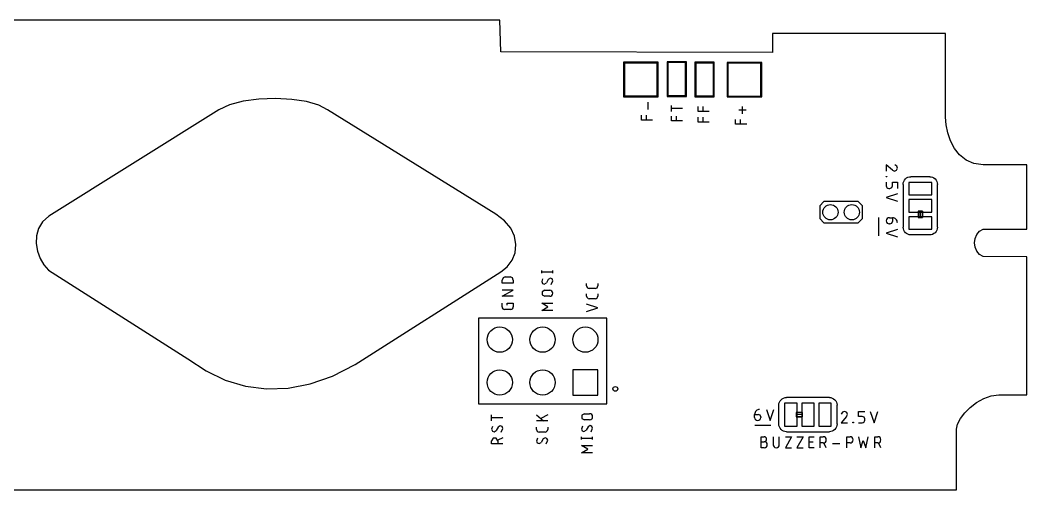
# Model space of a CAD drawing. Extents: x -93.5 to 2.3, y 71.4 to 99.3.
# Drawn here: x -57.4 to 2.3, y 71.4 to 99.3 of the extents above; entities that cross this region are included whole.
import ezdxf

# ---------------------------------------------------------------- set-up
doc = ezdxf.new("R2010")
doc.units = 0
doc.layers.add('CAPA_1', color=7, linetype='CONTINUOUS')

msp = doc.modelspace()

# ---------------------------------------------------------------- linework, layer by layer
at = {"layer": 'CAPA_1', "color": 30}
for points in [[(-28.928, 99.3002), (-69.3577, 99.3002)], [(-28.8617, 97.4196), (-28.928, 99.3002)], [(-2.4743, 98.5111), (-12.7541, 98.5111)], [(-12.7541, 98.5111), (-12.7541, 97.3812)], [(-2.4743, 93.5486), (-2.4743, 98.5111)], [(-12.7541, 97.3812), (-28.8617, 97.4196)], [(-44.151, 94.4934), (-44.9689, 94.2801)], [(-43.2183, 94.616), (-44.151, 94.4934)], [(-42.2368, 94.6509), (-43.2183, 94.616)], [(-41.2728, 94.6011), (-42.2368, 94.6509)], [(-40.3924, 94.4695), (-41.2728, 94.6011)], [(-39.6617, 94.2591), (-40.3924, 94.4695)], [(-45.6059, 93.973), (-55.6982, 87.6677)], [(-44.9689, 94.2801), (-45.6059, 93.973)], [(-39.1469, 93.973), (-39.6617, 94.2591)], [(-29.1733, 87.786), (-39.1469, 93.973)], [(-2.443, 93.0882), (-2.4743, 93.5486)], [(-2.3469, 92.6091), (-2.443, 93.0882)], [(-2.1831, 92.1359), (-2.3469, 92.6091)], [(-1.9484, 91.6935), (-2.1831, 92.1359)], [(-1.6397, 91.3063), (-1.9484, 91.6935)], [(-1.2539, 90.9992), (-1.6397, 91.3063)], [(-0.7879, 90.7968), (-1.2539, 90.9992)], [(-0.2386, 90.7239), (-0.7879, 90.7968)], [(2.3493, 90.7239), (-0.2386, 90.7239)], [(2.3493, 86.8966), (2.3493, 90.7239)], [(-56.0598, 87.3386), (-56.295, 86.9445)], [(-55.6982, 87.6677), (-56.0598, 87.3386)], [(-28.6431, 87.4055), (-29.1733, 87.786)], [(-28.2723, 86.9622), (-28.6431, 87.4055)], [(-56.295, 86.9445), (-56.4158, 86.5078)], [(-28.0517, 86.4807), (-28.2723, 86.9622)], [(-0.6246, 86.5864), (-0.4635, 86.7749)], [(-0.4635, 86.7749), (-0.2386, 86.8928)], [(-0.2386, 86.8928), (2.3493, 86.8966)], [(-56.4158, 86.5078), (-56.4337, 86.0506)], [(-56.4337, 86.0506), (-56.3607, 85.5954)], [(-27.9718, 85.986), (-28.0517, 86.4807)], [(-0.7545, 86.0906), (-0.7217, 86.3505)], [(-0.7229, 85.8301), (-0.7545, 86.0906)], [(-0.7217, 86.3505), (-0.6246, 86.5864)], [(-56.3607, 85.5954), (-56.2086, 85.1644)], [(-28.1972, 85.0555), (-28.0234, 85.5026)], [(-28.0234, 85.5026), (-27.9718, 85.986)], [(-0.6265, 85.5923), (-0.7229, 85.8301)], [(-0.4651, 85.4006), (-0.6265, 85.5923)], [(-56.2086, 85.1644), (-55.989, 84.78)], [(-28.4837, 84.6693), (-28.1972, 85.0555)], [(-0.2386, 85.2783), (-0.4651, 85.4006)], [(2.3493, 85.2583), (-0.2386, 85.2783)], [(2.3493, 77.077), (2.3493, 85.2583)], [(-55.989, 84.78), (-55.7138, 84.4644)], [(-55.7138, 84.4644), (-47.4318, 79.2036)], [(-37.5198, 78.884), (-28.8737, 84.3689)], [(-28.8737, 84.3689), (-28.4837, 84.6693)], [(-47.4318, 79.2036), (-46.3625, 78.4904)], [(-38.8553, 78.188), (-37.5198, 78.884)], [(-46.3625, 78.4904), (-45.2238, 77.9516)], [(-45.2238, 77.9516), (-44.0261, 77.5963)], [(-41.4958, 77.4716), (-40.1841, 77.7202)], [(-40.1841, 77.7202), (-38.8553, 78.188)], [(-44.0261, 77.5963), (-42.78, 77.4333)], [(-42.78, 77.4333), (-41.4958, 77.4716)], [(0.2387, 77.0191), (0.6918, 77.077)], [(0.6918, 77.077), (2.3493, 77.077)], [(-1.0136, 76.3293), (-0.6305, 76.6228)], [(-0.6305, 76.6228), (-0.2076, 76.8602)], [(-0.2076, 76.8602), (0.2387, 77.0191)], [(-1.5942, 75.6638), (-1.3404, 76.0022)], [(-1.3404, 76.0022), (-1.0136, 76.3293)], [(-1.8171, 75.0432), (-1.7586, 75.3367)], [(-1.7586, 75.3367), (-1.5942, 75.6638)], [(-1.8171, 71.4387), (-1.8171, 75.0432)], [(-66.1184, 71.4387), (-1.8171, 71.4387)]]:
    msp.add_lwpolyline(points, dxfattribs=at)
at = {"layer": 'CAPA_1'}
for points in [[(-19.5349, 94.7541), (-19.5349, 96.8057), (-21.5865, 96.8057), (-21.5865, 94.7541), (-19.5349, 94.7541)], [(-17.8513, 94.7795), (-17.8513, 96.8311), (-19.0029, 96.8311), (-19.0029, 94.7795), (-17.8513, 94.7795)], [(-16.2003, 94.7541), (-16.2003, 96.8057), (-17.3519, 96.8057), (-17.3519, 94.7541), (-16.2003, 94.7541)], [(-13.3881, 94.7414), (-13.3881, 96.793), (-15.4397, 96.793), (-15.4397, 94.7414), (-13.3881, 94.7414)], [(-19.5857, 94.8049), (-19.5857, 96.7549), (-21.5357, 96.7549), (-21.5357, 94.8049), (-19.5857, 94.8049)], [(-17.9021, 94.8303), (-17.9021, 96.7803), (-18.9521, 96.7803), (-18.9521, 94.8303), (-17.9021, 94.8303)], [(-16.2511, 94.8049), (-16.2511, 96.7549), (-17.3011, 96.7549), (-17.3011, 94.8049), (-16.2511, 94.8049)], [(-13.4389, 94.7922), (-13.4389, 96.7422), (-15.3889, 96.7422), (-15.3889, 94.7922), (-13.4389, 94.7922)], [(-3.2887, 89.6712), (-4.6603, 89.6712), (-4.6603, 88.9346), (-3.2887, 88.9346), (-3.2887, 89.6712)], [(-3.2887, 88.6552), (-4.6603, 88.6552), (-4.6603, 87.9186), (-3.2887, 87.9186), (-3.2887, 88.6552)], [(-9.7593, 87.9059), (-9.7501, 87.9968), (-9.7239, 88.0814), (-9.6823, 88.158), (-9.6273, 88.2247), (-9.5606, 88.2797), (-9.484, 88.3213), (-9.3994, 88.3475), (-9.3085, 88.3567), (-9.2176, 88.3475), (-9.133, 88.3213), (-9.0564, 88.2797), (-8.9897, 88.2247), (-8.9347, 88.158), (-8.8931, 88.0814), (-8.8669, 87.9968), (-8.8577, 87.9059), (-8.8669, 87.815), (-8.8931, 87.7304), (-8.9347, 87.6538), (-8.9897, 87.5871), (-9.0564, 87.5321), (-9.133, 87.4905), (-9.2176, 87.4643), (-9.3085, 87.4551), (-9.3994, 87.4643), (-9.484, 87.4905), (-9.5606, 87.5321), (-9.6273, 87.5871), (-9.6823, 87.6538), (-9.7239, 87.7304), (-9.7501, 87.815), (-9.7593, 87.9059)], [(-8.4893, 87.9059), (-8.4801, 87.9968), (-8.4539, 88.0814), (-8.4123, 88.158), (-8.3573, 88.2247), (-8.2906, 88.2797), (-8.214, 88.3213), (-8.1294, 88.3475), (-8.0385, 88.3567), (-7.9476, 88.3475), (-7.863, 88.3213), (-7.7864, 88.2797), (-7.7197, 88.2247), (-7.6647, 88.158), (-7.6231, 88.0814), (-7.5969, 87.9968), (-7.5877, 87.9059), (-7.5969, 87.815), (-7.6231, 87.7304), (-7.6647, 87.6538), (-7.7197, 87.5871), (-7.7864, 87.5321), (-7.863, 87.4905), (-7.9476, 87.4643), (-8.0385, 87.4551), (-8.1294, 87.4643), (-8.214, 87.4905), (-8.2906, 87.5321), (-8.3573, 87.5871), (-8.4123, 87.6538), (-8.4539, 87.7304), (-8.4801, 87.815), (-8.4893, 87.9059)], [(-3.2887, 87.6392), (-4.6603, 87.6392), (-4.6603, 86.9026), (-3.2887, 86.9026), (-3.2887, 87.6392)], [(-28.93, 81.0987), (-28.779, 81.0835), (-28.6384, 81.0398), (-28.5111, 80.9707), (-28.4002, 80.8792), (-28.3087, 80.7683), (-28.2396, 80.6411), (-28.1959, 80.5004), (-28.1807, 80.3494), (-28.1959, 80.1984), (-28.2396, 80.0578), (-28.3087, 79.9305), (-28.4002, 79.8196), (-28.5111, 79.7281), (-28.6384, 79.659), (-28.779, 79.6153), (-28.93, 79.6001), (-29.081, 79.6153), (-29.2217, 79.659), (-29.3489, 79.7281), (-29.4598, 79.8196), (-29.5513, 79.9305), (-29.6204, 80.0578), (-29.6641, 80.1984), (-29.6793, 80.3494), (-29.6641, 80.5004), (-29.6204, 80.6411), (-29.5513, 80.7683), (-29.4598, 80.8792), (-29.3489, 80.9707), (-29.2217, 81.0398), (-29.081, 81.0835), (-28.93, 81.0987)], [(-26.39, 81.0987), (-26.239, 81.0835), (-26.0984, 81.0398), (-25.9711, 80.9707), (-25.8602, 80.8792), (-25.7687, 80.7683), (-25.6996, 80.6411), (-25.6559, 80.5004), (-25.6407, 80.3494), (-25.6559, 80.1984), (-25.6996, 80.0578), (-25.7687, 79.9305), (-25.8602, 79.8196), (-25.9711, 79.7281), (-26.0984, 79.659), (-26.239, 79.6153), (-26.39, 79.6001), (-26.541, 79.6153), (-26.6817, 79.659), (-26.8089, 79.7281), (-26.9198, 79.8196), (-27.0113, 79.9305), (-27.0804, 80.0578), (-27.1241, 80.1984), (-27.1393, 80.3494), (-27.1241, 80.5004), (-27.0804, 80.6411), (-27.0113, 80.7683), (-26.9198, 80.8792), (-26.8089, 80.9707), (-26.6817, 81.0398), (-26.541, 81.0835), (-26.39, 81.0987)], [(-23.85, 81.0987), (-23.699, 81.0835), (-23.5584, 81.0398), (-23.4311, 80.9707), (-23.3202, 80.8792), (-23.2287, 80.7683), (-23.1596, 80.6411), (-23.1159, 80.5004), (-23.1007, 80.3494), (-23.1159, 80.1984), (-23.1596, 80.0578), (-23.2287, 79.9305), (-23.3202, 79.8196), (-23.4311, 79.7281), (-23.5584, 79.659), (-23.699, 79.6153), (-23.85, 79.6001), (-24.001, 79.6153), (-24.1417, 79.659), (-24.2689, 79.7281), (-24.3798, 79.8196), (-24.4713, 79.9305), (-24.5404, 80.0578), (-24.5841, 80.1984), (-24.5993, 80.3494), (-24.5841, 80.5004), (-24.5404, 80.6411), (-24.4713, 80.7683), (-24.3798, 80.8792), (-24.2689, 80.9707), (-24.1417, 81.0398), (-24.001, 81.0835), (-23.85, 81.0987)], [(-28.93, 78.5587), (-28.779, 78.5435), (-28.6384, 78.4998), (-28.5111, 78.4307), (-28.4002, 78.3392), (-28.3087, 78.2283), (-28.2396, 78.1011), (-28.1959, 77.9604), (-28.1807, 77.8094), (-28.1959, 77.6584), (-28.2396, 77.5178), (-28.3087, 77.3905), (-28.4002, 77.2796), (-28.5111, 77.1881), (-28.6384, 77.119), (-28.779, 77.0753), (-28.93, 77.0601), (-29.081, 77.0753), (-29.2217, 77.119), (-29.3489, 77.1881), (-29.4598, 77.2796), (-29.5513, 77.3905), (-29.6204, 77.5178), (-29.6641, 77.6584), (-29.6793, 77.8094), (-29.6641, 77.9604), (-29.6204, 78.1011), (-29.5513, 78.2283), (-29.4598, 78.3392), (-29.3489, 78.4307), (-29.2217, 78.4998), (-29.081, 78.5435), (-28.93, 78.5587)], [(-26.39, 78.5587), (-26.239, 78.5435), (-26.0984, 78.4998), (-25.9711, 78.4307), (-25.8602, 78.3392), (-25.7687, 78.2283), (-25.6996, 78.1011), (-25.6559, 77.9604), (-25.6407, 77.8094), (-25.6559, 77.6584), (-25.6996, 77.5178), (-25.7687, 77.3905), (-25.8602, 77.2796), (-25.9711, 77.1881), (-26.0984, 77.119), (-26.239, 77.0753), (-26.39, 77.0601), (-26.541, 77.0753), (-26.6817, 77.119), (-26.8089, 77.1881), (-26.9198, 77.2796), (-27.0113, 77.3905), (-27.0804, 77.5178), (-27.1241, 77.6584), (-27.1393, 77.8094), (-27.1241, 77.9604), (-27.0804, 78.1011), (-27.0113, 78.2283), (-26.9198, 78.3392), (-26.8089, 78.4307), (-26.6817, 78.4998), (-26.541, 78.5435), (-26.39, 78.5587)], [(-24.5993, 77.0601), (-23.1007, 77.0601), (-23.1007, 78.5587), (-24.5993, 78.5587), (-24.5993, 77.0601)], [(-11.2897, 75.2186), (-11.2897, 76.5902), (-12.0263, 76.5902), (-12.0263, 75.2186), (-11.2897, 75.2186)], [(-10.2737, 75.2186), (-10.2737, 76.5902), (-11.0103, 76.5902), (-11.0103, 75.2186), (-10.2737, 75.2186)], [(-9.2577, 75.2186), (-9.2577, 76.5902), (-9.9943, 76.5902), (-9.9943, 75.2186), (-9.2577, 75.2186)]]:
    msp.add_lwpolyline(points, close=True, dxfattribs=at)
at = {"layer": 'CAPA_1', "color": 253}
for points in [[(-20.1188, 93.9934), (-20.1188, 94.4337)], [(-18.7444, 93.8763), (-18.7444, 94.2432)], [(-18.084, 94.0598), (-18.7444, 94.0598)], [(-17.1569, 93.8862), (-17.1569, 94.1797)], [(-16.4965, 93.8862), (-17.1569, 93.8862)], [(-16.8634, 93.8862), (-16.8634, 94.1797)], [(-14.3107, 93.9596), (-14.751, 93.9596)], [(-14.5308, 93.7394), (-14.5308, 94.1797)], [(-20.5224, 93.3742), (-20.5224, 93.6677)], [(-19.862, 93.3742), (-20.5224, 93.3742)], [(-20.2289, 93.3742), (-20.2289, 93.6677)], [(-18.7444, 93.3179), (-18.7444, 93.6114)], [(-18.084, 93.3179), (-18.7444, 93.3179)], [(-18.4509, 93.3179), (-18.4509, 93.6114)], [(-17.1569, 93.2522), (-17.1569, 93.5457)], [(-16.4965, 93.2522), (-17.1569, 93.2522)], [(-16.8634, 93.2522), (-16.8634, 93.5457)], [(-14.9344, 93.1202), (-14.9344, 93.4137)], [(-14.6409, 93.1202), (-14.6409, 93.4137)], [(-14.274, 93.1202), (-14.9344, 93.1202)], [(-5.6269, 90.4009), (-5.9938, 90.7128)], [(-5.9938, 90.7128), (-5.9938, 90.3459)], [(-5.6269, 90.4009), (-5.4985, 90.3459)], [(-5.4985, 90.3459), (-5.3818, 90.3943), (-5.3334, 90.511)], [(-5.3334, 90.511), (-5.344, 90.5774), (-5.374, 90.6358), (-5.4203, 90.6822), (-5.4802, 90.7128)], [(-5.9938, 90.0356), (-5.9571, 90.0356)], [(-5.9938, 89.999), (-5.9938, 90.0356)], [(-5.9571, 89.999), (-5.9938, 89.999)], [(-5.9938, 89.6887), (-5.9938, 89.4685)], [(-5.9571, 90.0356), (-5.9571, 89.999)], [(-5.6269, 89.4685), (-5.6269, 89.6887)], [(-5.6269, 89.6887), (-5.3334, 89.6887)], [(-5.3334, 89.6887), (-5.3334, 89.3218)], [(-4.9905, 89.5569), (-4.9816, 89.6465), (-4.9557, 89.7319), (-4.9137, 89.8105), (-4.8566, 89.8802), (-4.7869, 89.9373), (-4.7083, 89.9793), (-4.6229, 90.0052), (-4.5333, 90.0141)], [(-3.4157, 90.0141), (-4.5333, 90.0141)], [(-3.4157, 90.0141), (-3.3261, 90.0052), (-3.2407, 89.9793), (-3.1621, 89.9373), (-3.0924, 89.8802), (-3.0353, 89.8105), (-2.9933, 89.7319), (-2.9674, 89.6465), (-2.9585, 89.5569)], [(-5.9938, 89.4685), (-5.9823, 89.4113), (-5.9508, 89.3647), (-5.9042, 89.3332), (-5.847, 89.3217)], [(-5.847, 89.3218), (-5.7737, 89.3218)], [(-5.7737, 89.3217), (-5.6699, 89.3647), (-5.6269, 89.4685)], [(-4.9905, 89.5569), (-4.9905, 87.0169)], [(-2.9585, 87.0169), (-2.9585, 89.5569)], [(-9.6895, 88.5409), (-9.9435, 88.2869)], [(-7.6575, 88.5409), (-9.6895, 88.5409)], [(-7.4035, 88.2869), (-7.6575, 88.5409)], [(-5.3334, 88.9938), (-5.9938, 88.7737)], [(-5.9938, 88.7737), (-5.3334, 88.5536)], [(-9.9435, 88.2869), (-9.9435, 87.5249)], [(-7.4035, 87.5249), (-7.4035, 88.2869)], [(-4.1015, 87.9694), (-4.1015, 87.5884)], [(-3.8475, 87.9694), (-4.1015, 87.9694)], [(-3.9745, 87.9694), (-3.9745, 87.5884)], [(-3.9745, 87.6519), (-3.9745, 87.9059)], [(-3.8475, 87.5884), (-3.8475, 87.9694)], [(-3.8475, 87.9694), (-3.8475, 87.5884)], [(-9.9435, 87.5249), (-9.6895, 87.2709)], [(-9.6895, 87.2709), (-7.6575, 87.2709)], [(-7.6575, 87.2709), (-7.4035, 87.5249)], [(-6.451, 87.5932), (-6.451, 86.5137)], [(-5.8104, 87.5805), (-5.8818, 87.5661), (-5.9401, 87.5268), (-5.9794, 87.4685), (-5.9938, 87.3971), (-5.9794, 87.3257), (-5.9401, 87.2674), (-5.8818, 87.2281), (-5.8104, 87.2137)], [(-5.8104, 87.5805), (-5.6269, 87.5805)], [(-5.7737, 87.2136), (-5.6699, 87.2566), (-5.6269, 87.3604)], [(-5.6269, 87.5805), (-5.6269, 87.3604)], [(-5.3334, 87.287), (-5.3394, 87.3462), (-5.3565, 87.4012), (-5.3835, 87.4511), (-5.4194, 87.4945), (-5.4628, 87.5304), (-5.5127, 87.5574), (-5.5677, 87.5745), (-5.6269, 87.5805)], [(-4.1015, 87.5884), (-3.8475, 87.5884)], [(-5.3334, 86.8857), (-5.9938, 86.6655)], [(-5.9938, 86.6655), (-5.3334, 86.4454)], [(-5.7737, 87.2136), (-5.8104, 87.2136)], [(-4.5333, 86.5597), (-4.6254, 86.569), (-4.7113, 86.5956), (-4.7889, 86.6378), (-4.8566, 86.6936), (-4.9124, 86.7613), (-4.9546, 86.8389), (-4.9812, 86.9248), (-4.9905, 87.0169)], [(-2.9585, 87.0169), (-2.9674, 86.9273), (-2.9933, 86.8419), (-3.0353, 86.7633), (-3.0924, 86.6936), (-3.1621, 86.6365), (-3.2407, 86.5945), (-3.3261, 86.5686), (-3.4157, 86.5597)], [(-3.4157, 86.5597), (-4.5333, 86.5597)], [(-26.4408, 84.296), (-26.4408, 84.4427)], [(-26.4408, 84.3694), (-25.7804, 84.3694)], [(-25.7804, 84.296), (-25.7804, 84.4427)], [(-28.6069, 84.0675), (-28.7366, 84.0138), (-28.7903, 83.8841)], [(-28.7903, 83.7007), (-28.7903, 83.8841)], [(-28.1299, 83.7007), (-28.7903, 83.7007)], [(-28.6069, 84.0676), (-28.3133, 84.0676)], [(-28.1299, 83.8841), (-28.1836, 84.0138), (-28.3133, 84.0675)], [(-28.1299, 83.8841), (-28.1299, 83.7007)], [(-26.3858, 83.9553), (-26.4408, 83.7902)], [(-26.4408, 83.7902), (-26.3978, 83.6864), (-26.294, 83.6434)], [(-26.294, 83.6434), (-26.1655, 83.7168)], [(-26.0556, 83.9186), (-26.1656, 83.7168)], [(-25.9272, 83.992), (-26.0557, 83.9186)], [(-25.7804, 83.8452), (-25.8234, 83.949), (-25.9272, 83.992)], [(-25.8721, 83.6251), (-25.7804, 83.8452)], [(-23.7738, 83.5341), (-23.7738, 83.6809)], [(-23.1134, 83.6809), (-23.1134, 83.5341)], [(-28.7903, 82.9204), (-28.1299, 83.2873)], [(-28.1299, 83.2873), (-28.7903, 83.2873)], [(-26.2574, 83.2848), (-26.4162, 83.1931), (-26.4162, 83.0097), (-26.2574, 82.918)], [(-26.2574, 83.2848), (-25.9638, 83.2848)], [(-25.9638, 82.918), (-25.8924, 82.9324), (-25.8341, 82.9717), (-25.7948, 83.03), (-25.7804, 83.1014), (-25.7948, 83.1728), (-25.8341, 83.2311), (-25.8924, 83.2704), (-25.9638, 83.2848)], [(-23.7738, 83.5341), (-23.7623, 83.4769), (-23.7308, 83.4303), (-23.6842, 83.3988), (-23.627, 83.3873)], [(-23.7738, 82.9245), (-23.7738, 83.0713)], [(-23.2602, 83.3874), (-23.627, 83.3874)], [(-23.2602, 83.3873), (-23.203, 83.3988), (-23.1564, 83.4303), (-23.1249, 83.4769), (-23.1134, 83.5341)], [(-23.1134, 83.0713), (-23.1134, 82.9245)], [(-28.1299, 82.9204), (-28.7903, 82.9204)], [(-28.7903, 82.2869), (-28.7903, 82.507)], [(-28.4968, 82.3969), (-28.4968, 82.507)], [(-28.4968, 82.507), (-28.1299, 82.507)], [(-28.1299, 82.507), (-28.1299, 82.2869)], [(-26.0739, 82.2967), (-26.4408, 82.5169)], [(-26.4408, 82.5169), (-25.7804, 82.5169)], [(-25.9638, 82.918), (-26.2574, 82.918)], [(-23.7738, 82.9245), (-23.7623, 82.8673), (-23.7308, 82.8207), (-23.6842, 82.7892), (-23.627, 82.7777)], [(-23.1134, 82.2332), (-23.7738, 82.4534)], [(-23.2602, 82.7778), (-23.627, 82.7778)], [(-23.2602, 82.7777), (-23.203, 82.7892), (-23.1564, 82.8207), (-23.1249, 82.8673), (-23.1134, 82.9245)], [(-28.7903, 82.2869), (-28.7788, 82.2297), (-28.7473, 82.1831), (-28.7007, 82.1516), (-28.6435, 82.1401)], [(-28.2767, 82.1401), (-28.6435, 82.1401)], [(-28.2767, 82.1401), (-28.2195, 82.1516), (-28.1729, 82.1831), (-28.1414, 82.2297), (-28.1299, 82.2869)], [(-26.4408, 82.0766), (-26.0739, 82.2967)], [(-25.7804, 82.0766), (-26.4408, 82.0766)], [(-23.7738, 82.0131), (-23.1134, 82.2332)], [(-22.58, 81.6194), (-30.2, 81.6194)], [(-30.2, 81.6194), (-30.2, 76.5394)], [(-22.58, 76.5394), (-22.58, 81.6194)], [(-30.2, 76.5394), (-22.58, 76.5394)], [(-12.3692, 76.4632), (-12.3603, 76.5528), (-12.3344, 76.6382), (-12.2924, 76.7168), (-12.2353, 76.7865), (-12.1656, 76.8436), (-12.087, 76.8856), (-12.0016, 76.9115), (-11.912, 76.9204)], [(-9.372, 76.9204), (-11.912, 76.9204)], [(-9.372, 76.9204), (-9.2824, 76.9115), (-9.197, 76.8856), (-9.1184, 76.8436), (-9.0487, 76.7865), (-8.9916, 76.7168), (-8.9496, 76.6382), (-8.9237, 76.5528), (-8.9148, 76.4632)], [(-29.4124, 75.5248), (-29.4124, 75.8917)], [(-26.7456, 75.8917), (-26.342, 75.5248)], [(-26.0852, 75.8917), (-26.4888, 75.6716)], [(-23.8952, 75.9552), (-24.054, 75.8635), (-24.054, 75.6801), (-23.8952, 75.5884)], [(-23.8952, 75.9552), (-23.6016, 75.9552)], [(-23.6016, 75.5884), (-23.5302, 75.6028), (-23.4719, 75.6421), (-23.4326, 75.7004), (-23.4182, 75.7718), (-23.4326, 75.8432), (-23.4719, 75.9015), (-23.5302, 75.9408), (-23.6016, 75.9552)], [(-13.5105, 76.2092), (-13.5697, 76.2032), (-13.6247, 76.1861), (-13.6746, 76.1591), (-13.718, 76.1232), (-13.7539, 76.0798), (-13.7809, 76.0299), (-13.798, 75.9749), (-13.804, 75.9157)], [(-13.804, 75.9157), (-13.5839, 75.9157)], [(-13.804, 75.7322), (-13.804, 75.9157)], [(-13.4371, 75.7689), (-13.4801, 75.8727), (-13.5839, 75.9157)], [(-13.1092, 76.2092), (-12.889, 75.5488)], [(-12.889, 75.5488), (-12.6689, 76.2092)], [(-12.3692, 75.3456), (-12.3692, 76.4632)], [(-10.9595, 76.0314), (-11.3405, 76.0314)], [(-11.3405, 76.0314), (-11.3405, 75.7774)], [(-10.9595, 75.9044), (-11.3405, 75.9044)], [(-10.9595, 75.7774), (-10.9595, 76.0314)], [(-8.9148, 75.3456), (-8.9148, 76.4632)], [(-8.459, 76.0822), (-8.5254, 76.0716), (-8.5838, 76.0416), (-8.6302, 75.9953), (-8.6608, 75.9354)], [(-8.2939, 75.9171), (-8.3423, 76.0338), (-8.459, 76.0822)], [(-8.349, 75.7887), (-8.294, 75.9171)], [(-7.6367, 75.7887), (-7.6367, 76.0822)], [(-7.6367, 76.0822), (-7.2698, 76.0822)], [(-6.9419, 76.0822), (-6.7217, 75.4218)], [(-6.7217, 75.4218), (-6.5016, 76.0822)], [(-28.752, 75.7083), (-29.4124, 75.7083)], [(-26.0852, 75.5248), (-26.7456, 75.5248)], [(-23.6016, 75.5883), (-23.8952, 75.5883)], [(-13.804, 75.7322), (-13.7896, 75.6608), (-13.7503, 75.6025), (-13.692, 75.5632), (-13.6206, 75.5488), (-13.5492, 75.5632), (-13.4909, 75.6025), (-13.4516, 75.6608), (-13.4372, 75.7322)], [(-13.4371, 75.7689), (-13.4371, 75.7322)], [(-11.912, 74.8884), (-12.0041, 74.8977), (-12.09, 74.9243), (-12.1676, 74.9665), (-12.2353, 75.0223), (-12.2911, 75.09), (-12.3333, 75.1676), (-12.3599, 75.2535), (-12.3692, 75.3456)], [(-11.3405, 75.7774), (-10.9595, 75.7774)], [(-10.9595, 75.7774), (-11.3405, 75.7774)], [(-8.9148, 75.3456), (-8.9237, 75.256), (-8.9496, 75.1706), (-8.9916, 75.092), (-9.0487, 75.0223), (-9.1184, 74.9652), (-9.197, 74.9232), (-9.2824, 74.8973), (-9.372, 74.8884)], [(-8.349, 75.7887), (-8.6608, 75.4218)], [(-8.6608, 75.4218), (-8.2939, 75.4218)], [(-7.9837, 75.4218), (-7.9837, 75.4585)], [(-7.9837, 75.4585), (-7.947, 75.4585)], [(-7.947, 75.4218), (-7.9837, 75.4218)], [(-7.947, 75.4585), (-7.947, 75.4218)], [(-7.4166, 75.7887), (-7.6367, 75.7887)], [(-7.6367, 75.4218), (-7.4166, 75.4218)], [(-7.2698, 75.6419), (-7.3128, 75.7457), (-7.4166, 75.7887)], [(-7.4166, 75.4218), (-7.3594, 75.4333), (-7.3128, 75.4648), (-7.2813, 75.5114), (-7.2698, 75.5686)], [(-7.2698, 75.5686), (-7.2698, 75.6419)], [(-29.3574, 75.1966), (-29.4124, 75.0315)], [(-29.4124, 75.0315), (-29.3694, 74.9277), (-29.2656, 74.8847)], [(-29.2656, 74.8847), (-29.1371, 74.9581)], [(-29.0272, 75.16), (-29.1372, 74.9582)], [(-28.8988, 75.2334), (-29.0273, 75.16)], [(-28.752, 75.0866), (-28.795, 75.1904), (-28.8988, 75.2334)], [(-28.8437, 74.8665), (-28.752, 75.0866)], [(-26.7456, 75.0159), (-26.7456, 75.1627)], [(-26.7456, 75.0159), (-26.7341, 74.9587), (-26.7026, 74.9121), (-26.656, 74.8806), (-26.5988, 74.8691)], [(-26.232, 74.8692), (-26.5988, 74.8692)], [(-26.232, 74.8691), (-26.1748, 74.8806), (-26.1282, 74.9121), (-26.0967, 74.9587), (-26.0852, 75.0159)], [(-26.0852, 75.1627), (-26.0852, 75.0159)], [(-24.0236, 75.2114), (-24.0786, 75.0463)], [(-24.0786, 75.0463), (-24.0356, 74.9425), (-23.9318, 74.8995)], [(-23.9318, 74.8995), (-23.8033, 74.9729)], [(-23.6934, 75.1747), (-23.8034, 74.9729)], [(-23.565, 75.2481), (-23.6935, 75.1747)], [(-23.4182, 75.1013), (-23.4612, 75.2051), (-23.565, 75.2481)], [(-23.5099, 74.8812), (-23.4182, 75.1013)], [(-13.7992, 75.2694), (-12.8467, 75.2694)], [(-11.912, 74.8884), (-9.372, 74.8884)], [(-29.0456, 74.3506), (-29.1373, 74.5094), (-29.3207, 74.5094), (-29.4124, 74.3506)], [(-29.4124, 74.1672), (-29.4124, 74.3506)], [(-28.752, 74.1672), (-29.4124, 74.1672)], [(-28.752, 74.5341), (-29.0455, 74.3873)], [(-29.0455, 74.3506), (-29.0455, 74.1672)], [(-26.6906, 74.4958), (-26.7456, 74.3307)], [(-26.7456, 74.3307), (-26.7026, 74.2269), (-26.5988, 74.1839)], [(-26.5988, 74.1839), (-26.4703, 74.2573)], [(-26.3604, 74.4591), (-26.4704, 74.2573)], [(-26.232, 74.5325), (-26.3605, 74.4591)], [(-26.0852, 74.3857), (-26.1282, 74.4895), (-26.232, 74.5325)], [(-26.1769, 74.1656), (-26.0852, 74.3857)], [(-24.0786, 74.4304), (-24.0786, 74.5772)], [(-24.0786, 74.5038), (-23.4182, 74.5038)], [(-23.4182, 74.4304), (-23.4182, 74.5772)], [(-13.4231, 73.9296), (-13.4231, 74.59)], [(-13.4231, 74.59), (-13.2397, 74.59)], [(-13.4231, 74.2964), (-13.2397, 74.2964)], [(-13.2397, 74.2964), (-13.1825, 74.3079), (-13.1359, 74.3394), (-13.1044, 74.386), (-13.0929, 74.4432), (-13.1044, 74.5004), (-13.1359, 74.547), (-13.1825, 74.5785), (-13.2397, 74.59)], [(-13.2397, 73.9296), (-13.1683, 73.944), (-13.11, 73.9833), (-13.0707, 74.0416), (-13.0563, 74.113), (-13.0707, 74.1844), (-13.11, 74.2427), (-13.1683, 74.282), (-13.2397, 74.2964)], [(-12.7097, 74.59), (-12.7097, 74.113)], [(-12.7097, 74.113), (-12.6953, 74.0416), (-12.656, 73.9833), (-12.5977, 73.944), (-12.5263, 73.9296), (-12.4549, 73.944), (-12.3966, 73.9833), (-12.3573, 74.0416), (-12.3429, 74.113)], [(-12.3428, 74.113), (-12.3428, 74.59)], [(-11.9782, 74.59), (-11.6113, 74.59)], [(-11.6113, 74.59), (-11.9782, 73.9296)], [(-11.2954, 74.59), (-10.9285, 74.59)], [(-10.9285, 74.59), (-11.2954, 73.9296)], [(-10.5615, 73.9296), (-10.5615, 74.59)], [(-10.5615, 74.59), (-10.268, 74.59)], [(-10.5615, 74.2964), (-10.3414, 74.2964)], [(-9.9221, 73.9296), (-9.9221, 74.59)], [(-9.9221, 74.59), (-9.7386, 74.59)], [(-9.7386, 74.2231), (-9.9221, 74.2231)], [(-9.7386, 74.2231), (-9.6672, 74.2375), (-9.6089, 74.2768), (-9.5696, 74.3351), (-9.5552, 74.4065), (-9.5696, 74.4779), (-9.6089, 74.5362), (-9.6672, 74.5755), (-9.7386, 74.5899)], [(-9.5552, 73.9296), (-9.7019, 74.2231)], [(-9.1863, 74.1864), (-8.7461, 74.1864)], [(-8.3269, 73.9296), (-8.3269, 74.59)], [(-8.3269, 74.59), (-8.1434, 74.59)], [(-8.1434, 74.2231), (-8.3269, 74.2231)], [(-8.1434, 74.2231), (-8.072, 74.2375), (-8.0137, 74.2768), (-7.9744, 74.3351), (-7.96, 74.4065), (-7.9744, 74.4779), (-8.0137, 74.5362), (-8.072, 74.5755), (-8.1434, 74.5899)], [(-7.6504, 74.59), (-7.5036, 73.9296)], [(-7.5036, 73.9296), (-7.3569, 74.3698)], [(-7.3569, 74.3698), (-7.2101, 73.9296)], [(-7.2101, 73.9296), (-7.0633, 74.59)], [(-6.679, 73.9296), (-6.679, 74.59)], [(-6.679, 74.59), (-6.4955, 74.59)], [(-6.4955, 74.2231), (-6.679, 74.2231)], [(-6.4955, 74.2231), (-6.4241, 74.2375), (-6.3658, 74.2768), (-6.3265, 74.3351), (-6.3121, 74.4065), (-6.3265, 74.4779), (-6.3658, 74.5362), (-6.4241, 74.5755), (-6.4955, 74.5899)], [(-6.3121, 73.9296), (-6.4589, 74.2231)], [(-23.7117, 73.8454), (-24.0786, 74.0656)], [(-24.0786, 74.0656), (-23.4182, 74.0656)], [(-24.0786, 73.6253), (-23.7117, 73.8454)], [(-23.4182, 73.6253), (-24.0786, 73.6253)], [(-13.2397, 73.9296), (-13.4231, 73.9296)], [(-11.9782, 73.9296), (-11.6113, 73.9296)], [(-11.2954, 73.9296), (-10.9285, 73.9296)], [(-10.268, 73.9296), (-10.5615, 73.9296)]]:
    msp.add_lwpolyline(points, dxfattribs=at)
msp.add_lwpolyline([(-22.214, 77.4284), (-22.2028, 77.4837), (-22.1724, 77.5288), (-22.1273, 77.5592), (-22.072, 77.5704), (-22.0167, 77.5592), (-21.9716, 77.5288), (-21.9412, 77.4837), (-21.93, 77.4284), (-21.9412, 77.3731), (-21.9716, 77.328), (-22.0167, 77.2976), (-22.072, 77.2864), (-22.1273, 77.2976), (-22.1724, 77.328), (-22.2028, 77.3731), (-22.214, 77.4284)], close=True, dxfattribs=at)

doc.saveas('drawing.dxf')
